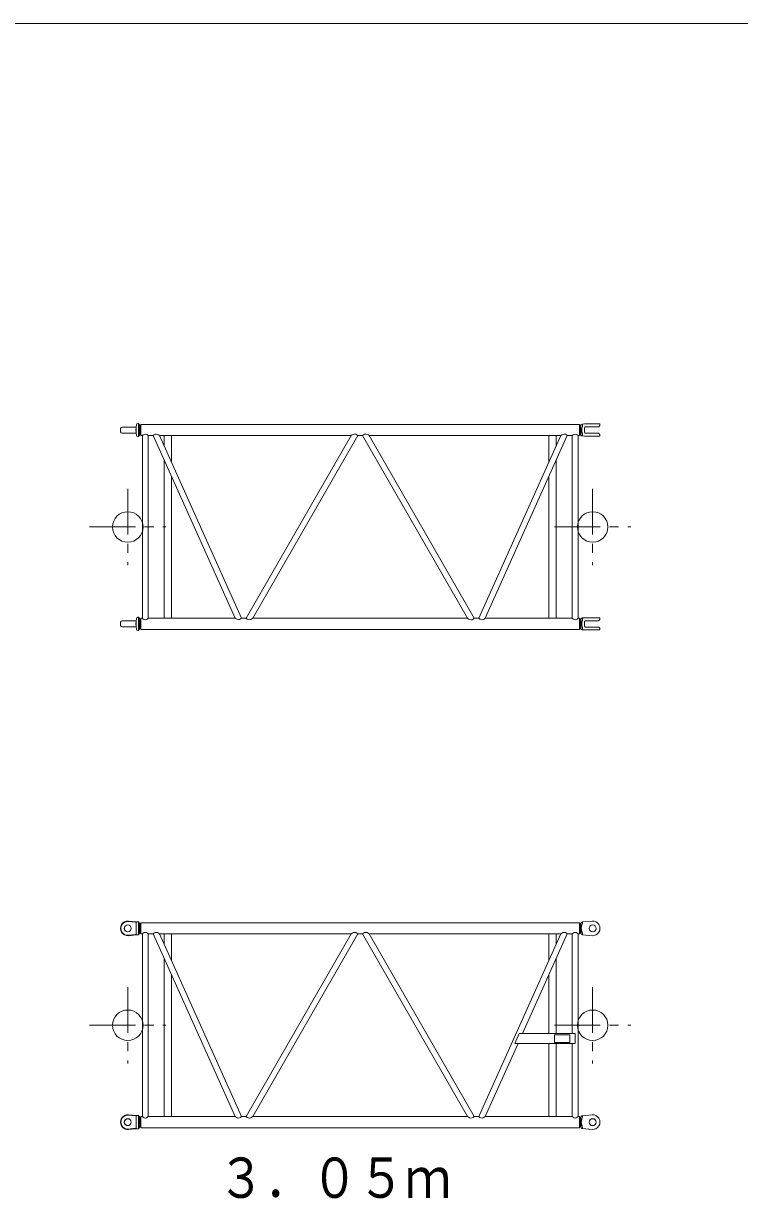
# Model space of a CAD drawing. Units: millimetres on the paper. Extents: x -420 to 420, y -297 to 297.
# Drawn here: x -124.7 to -46.4, y 155.6 to 284 of the extents above; entities that cross this region are included whole.
import ezdxf
from ezdxf.enums import TextEntityAlignment as Align

# ---------------------------------------------------------------- set-up
doc = ezdxf.new("R2010")
doc.units = ezdxf.units.MM
doc.linetypes.add('CHAIN1', pattern=[8, 5, -1, 1, -1])
doc.layers.add('0-0_0', color=7, linetype='Continuous', lineweight=18)
doc.layers.add('0-1_1', color=7, linetype='Continuous', lineweight=18)
doc.styles.add('ＭＳ ゴシック', font='')
doc.styles.get('ＭＳ ゴシック').set_extended_font_data('MS Gothic')

msp = doc.modelspace()

# ---------------------------------------------------------------- linework, layer by layer
at = {"layer": '0-0_0'}
for p, q in [((-112.377, 239.586), (-112.329, 240.15)), ((-112.163, 240.303), (-112.089, 240.303)), ((-112.089, 240.303), (-112.089, 238.87)), ((-112.089, 240.303), (-111.985, 240.123)), ((-111.975, 240.101), (-111.975, 239.079)), ((-111.956, 240.106), (-111.894, 240.106)), ((-111.894, 240.113), (-111.847, 240.195)), ((-111.894, 239.06), (-111.894, 240.113)), ((-111.847, 240.195), (-63.908, 240.195)), ((-111.847, 240.195), (-111.847, 238.978)), ((-63.908, 240.195), (-63.861, 240.113)), ((-63.908, 240.195), (-63.908, 238.978)), ((-63.861, 240.113), (-63.861, 239.06)), ((-63.861, 240.106), (-63.796, 240.106)), ((-63.777, 240.112), (-63.777, 239.061)), ((-63.756, 240.143), (-63.768, 240.123)), ((-63.377, 240.257), (-63.632, 240.225)), ((-61.677, 240.257), (-63.377, 240.257)), ((-61.702, 240.074), (-61.819, 239.956)), ((-61.677, 240.257), (-61.677, 240.133)), ((-114.077, 239.586), (-114.062, 239.767)), ((-114.077, 239.586), (-114.062, 239.405)), ((-113.896, 239.92), (-112.425, 239.92)), ((-113.896, 239.253), (-112.425, 239.253)), ((-112.377, 239.586), (-112.329, 239.022)), ((-112.342, 239.996), (-112.342, 239.176)), ((-112.163, 238.87), (-112.089, 238.87)), ((-111.985, 239.05), (-112.089, 238.87)), ((-111.894, 239.066), (-111.956, 239.066)), ((-111.894, 239.06), (-111.847, 238.978)), ((-111.847, 238.978), (-111.678, 238.978)), ((-111.678, 238.978), (-111.678, 219.028)), ((-111.043, 238.978), (-111.043, 219.028)), ((-111.043, 238.978), (-110.509, 238.978)), ((-110.509, 238.978), (-101.542, 219.028)), ((-109.812, 238.978), (-100.846, 219.028)), ((-109.812, 238.978), (-88.86, 238.978)), ((-109.299, 238.978), (-109.299, 237.835)), ((-108.489, 238.978), (-108.489, 236.033)), ((-100.327, 219.028), (-88.86, 238.978)), ((-99.594, 219.028), (-88.128, 238.978)), ((-88.128, 238.978), (-87.627, 238.978)), ((-87.627, 238.978), (-76.16, 219.028)), ((-86.894, 238.978), (-75.428, 219.028)), ((-86.894, 238.978), (-65.942, 238.978)), ((-74.909, 219.028), (-65.942, 238.978)), ((-74.212, 219.028), (-65.246, 238.978)), ((-67.266, 238.978), (-67.266, 236.033)), ((-66.456, 238.978), (-66.456, 237.835)), ((-65.246, 238.978), (-64.711, 238.978)), ((-64.711, 238.978), (-64.711, 219.028)), ((-64.076, 238.978), (-64.076, 219.028)), ((-64.076, 238.978), (-63.908, 238.978)), ((-63.908, 238.978), (-63.861, 239.06)), ((-63.796, 239.066), (-63.861, 239.066)), ((-63.756, 239.029), (-63.768, 239.05)), ((-63.377, 238.915), (-63.632, 238.947)), ((-63.377, 239.832), (-63.377, 239.34)), ((-61.677, 238.915), (-63.377, 238.915)), ((-61.878, 239.932), (-63.277, 239.932)), ((-61.878, 239.24), (-63.277, 239.24)), ((-61.702, 239.098), (-61.819, 239.216)), ((-61.677, 239.039), (-61.677, 238.915)), ((-109.299, 236.286), (-109.299, 219.028)), ((-66.456, 236.286), (-66.456, 219.028)), ((-108.489, 234.484), (-108.489, 219.028)), ((-67.266, 234.484), (-67.266, 219.028)), ((-114.077, 218.42), (-114.062, 218.601)), ((-114.077, 218.42), (-114.062, 218.239)), ((-113.896, 218.753), (-112.425, 218.753)), ((-112.377, 218.42), (-112.329, 218.984)), ((-112.377, 218.42), (-112.329, 217.856)), ((-112.342, 218.83), (-112.342, 218.01)), ((-112.163, 219.137), (-112.089, 219.137)), ((-112.089, 219.137), (-112.089, 217.703)), ((-112.089, 219.136), (-111.985, 218.957)), ((-111.975, 218.934), (-111.975, 217.912)), ((-111.956, 218.94), (-111.894, 218.94)), ((-111.894, 218.946), (-111.847, 219.028)), ((-111.894, 217.893), (-111.894, 218.946)), ((-111.847, 219.028), (-111.678, 219.028)), ((-111.847, 219.028), (-111.847, 217.812)), ((-111.043, 219.028), (-101.542, 219.028)), ((-100.846, 219.028), (-100.327, 219.028)), ((-99.594, 219.028), (-76.16, 219.028)), ((-75.428, 219.028), (-74.909, 219.028)), ((-74.212, 219.028), (-64.711, 219.028)), ((-64.076, 219.028), (-63.908, 219.028)), ((-63.908, 219.028), (-63.861, 218.947)), ((-63.908, 219.028), (-63.908, 217.812)), ((-63.861, 218.947), (-63.861, 217.893)), ((-63.861, 218.94), (-63.796, 218.94)), ((-63.777, 218.946), (-63.777, 217.894)), ((-63.756, 218.977), (-63.768, 218.956)), ((-63.377, 219.091), (-63.632, 219.059)), ((-61.677, 219.091), (-63.377, 219.091)), ((-63.377, 218.666), (-63.377, 218.174)), ((-61.878, 218.766), (-63.277, 218.766)), ((-61.702, 218.908), (-61.819, 218.79)), ((-61.677, 219.091), (-61.677, 218.967)), ((-113.896, 218.087), (-112.425, 218.087)), ((-112.163, 217.703), (-112.089, 217.703)), ((-111.985, 217.883), (-112.089, 217.703)), ((-111.894, 217.9), (-111.956, 217.9)), ((-111.894, 217.893), (-111.847, 217.812)), ((-111.847, 217.812), (-63.908, 217.812)), ((-63.908, 217.812), (-63.861, 217.893)), ((-63.796, 217.9), (-63.861, 217.9)), ((-63.756, 217.863), (-63.768, 217.883)), ((-63.377, 217.749), (-63.632, 217.781)), ((-61.677, 217.749), (-63.377, 217.749)), ((-61.878, 218.074), (-63.277, 218.074)), ((-61.702, 217.932), (-61.819, 218.05)), ((-61.677, 217.873), (-61.677, 217.749)), ((-113.255, 185.903), (-112.423, 185.826)), ((-113.203, 185.95), (-112.342, 185.87)), ((-112.349, 185.758), (-112.349, 184.549)), ((-112.342, 185.87), (-112.089, 185.87)), ((-112.089, 185.87), (-111.985, 185.69)), ((-112.089, 184.437), (-112.089, 185.87)), ((-111.975, 185.668), (-111.975, 184.646)), ((-111.956, 185.673), (-111.894, 185.673)), ((-111.894, 185.68), (-111.847, 185.762)), ((-111.894, 184.627), (-111.894, 185.68)), ((-111.847, 185.762), (-63.908, 185.762)), ((-111.847, 185.762), (-111.847, 184.545)), ((-63.908, 185.762), (-63.861, 185.68)), ((-63.908, 185.762), (-63.908, 184.545)), ((-63.861, 185.68), (-63.861, 184.627)), ((-63.861, 185.673), (-63.796, 185.673)), ((-63.777, 185.68), (-63.777, 184.627)), ((-63.718, 185.776), (-63.768, 185.69)), ((-62.547, 185.95), (-63.589, 185.859)), ((-113.256, 184.404), (-112.423, 184.481)), ((-113.203, 184.357), (-112.342, 184.437)), ((-112.342, 184.437), (-112.089, 184.437)), ((-111.985, 184.617), (-112.089, 184.437)), ((-111.894, 184.633), (-111.956, 184.633)), ((-111.894, 184.627), (-111.847, 184.545)), ((-111.847, 184.545), (-111.678, 184.545)), ((-111.678, 164.595), (-111.678, 184.545)), ((-111.043, 164.595), (-111.043, 184.545)), ((-111.043, 184.545), (-110.509, 184.545)), ((-101.542, 164.595), (-110.509, 184.545)), ((-100.846, 164.595), (-109.812, 184.545)), ((-109.812, 184.545), (-88.86, 184.545)), ((-109.299, 184.545), (-109.299, 183.402)), ((-108.489, 184.545), (-108.489, 181.6)), ((-100.327, 164.595), (-88.86, 184.545)), ((-99.594, 164.595), (-88.128, 184.545)), ((-88.128, 184.545), (-87.627, 184.545)), ((-76.16, 164.595), (-87.627, 184.545)), ((-75.428, 164.595), (-86.894, 184.545)), ((-86.894, 184.545), (-65.942, 184.545)), ((-74.909, 164.595), (-65.942, 184.545)), ((-70.141, 173.654), (-65.246, 184.545)), ((-67.266, 184.545), (-67.266, 181.6)), ((-66.456, 184.545), (-66.456, 183.402)), ((-65.246, 184.545), (-64.711, 184.545)), ((-64.711, 173.654), (-64.711, 184.545)), ((-64.076, 164.595), (-64.076, 184.545)), ((-64.076, 184.545), (-63.908, 184.545)), ((-63.908, 184.545), (-63.861, 184.627)), ((-63.796, 184.633), (-63.861, 184.633)), ((-63.718, 184.531), (-63.768, 184.617)), ((-62.547, 184.357), (-63.589, 184.448)), ((-109.299, 181.854), (-109.299, 164.595)), ((-66.456, 181.854), (-66.456, 173.654)), ((-108.489, 180.051), (-108.489, 164.595)), ((-67.266, 180.051), (-67.266, 173.654)), ((-70.976, 172.57), (-70.489, 173.654)), ((-64.394, 173.654), (-70.489, 173.654)), ((-66.644, 173.529), (-66.644, 172.695)), ((-64.977, 173.529), (-66.644, 173.529)), ((-64.977, 173.529), (-64.977, 172.695)), ((-64.394, 173.654), (-64.394, 172.57)), ((-74.212, 164.595), (-70.628, 172.57)), ((-64.394, 172.57), (-70.976, 172.57)), ((-67.266, 172.57), (-67.266, 164.595)), ((-64.977, 172.695), (-66.644, 172.695)), ((-66.456, 172.57), (-66.456, 164.595)), ((-64.711, 164.595), (-64.711, 172.57)), ((-113.255, 164.737), (-112.423, 164.659)), ((-113.203, 164.784), (-112.342, 164.704)), ((-112.349, 164.592), (-112.349, 163.382)), ((-112.342, 164.704), (-112.089, 164.704)), ((-112.089, 164.704), (-111.985, 164.524)), ((-112.089, 163.27), (-112.089, 164.704)), ((-111.975, 164.502), (-111.975, 163.479)), ((-111.956, 164.507), (-111.894, 164.507)), ((-111.894, 164.514), (-111.847, 164.595)), ((-111.894, 163.46), (-111.894, 164.514)), ((-111.847, 164.595), (-111.847, 163.379)), ((-111.678, 164.595), (-111.847, 164.595)), ((-101.542, 164.595), (-111.043, 164.595)), ((-100.327, 164.595), (-100.846, 164.595)), ((-76.16, 164.595), (-99.594, 164.595)), ((-74.909, 164.595), (-75.428, 164.595)), ((-64.711, 164.595), (-74.212, 164.595)), ((-63.908, 164.595), (-64.076, 164.595)), ((-63.908, 164.595), (-63.861, 164.514)), ((-63.908, 164.595), (-63.908, 163.379)), ((-63.861, 164.514), (-63.861, 163.46)), ((-63.861, 164.507), (-63.796, 164.507)), ((-63.777, 164.513), (-63.777, 163.461)), ((-63.718, 164.61), (-63.768, 164.524)), ((-62.547, 164.784), (-63.589, 164.692)), ((-113.256, 163.237), (-112.423, 163.315)), ((-113.203, 163.19), (-112.342, 163.27)), ((-112.342, 163.27), (-112.089, 163.27)), ((-111.985, 163.45), (-112.089, 163.27)), ((-111.894, 163.467), (-111.956, 163.467)), ((-111.894, 163.46), (-111.847, 163.379)), ((-63.908, 163.379), (-111.847, 163.379)), ((-63.908, 163.379), (-63.861, 163.46)), ((-63.796, 163.467), (-63.861, 163.467)), ((-63.718, 163.364), (-63.768, 163.45)), ((-62.547, 163.19), (-63.589, 163.282))]:
    msp.add_line(p, q, dxfattribs=at)
at = {"layer": '0-0_0', "linetype": 'CHAIN1'}
for p, q in [((-113.277, 233.17), (-113.277, 224.836)), ((-62.477, 233.17), (-62.477, 224.836)), ((-117.444, 229.003), (-109.111, 229.003)), ((-66.644, 229.003), (-58.311, 229.003)), ((-113.277, 178.737), (-113.277, 170.404)), ((-62.477, 178.737), (-62.477, 170.404)), ((-117.444, 174.57), (-109.111, 174.57)), ((-66.644, 174.57), (-58.311, 174.57))]:
    msp.add_line(p, q, dxfattribs=at)
at = {"layer": '0-0_0'}
for centre, radius in [((-113.277, 229.003), 1.667), ((-62.477, 229.003), 1.667), ((-113.277, 185.153), 0.379), ((-113.277, 185.153), 0.37), ((-62.477, 185.153), 0.387), ((-62.477, 185.153), 0.37), ((-113.277, 174.57), 1.667), ((-62.477, 174.57), 1.667), ((-113.277, 163.987), 0.379), ((-113.277, 163.987), 0.37), ((-62.477, 163.987), 0.387), ((-62.477, 163.987), 0.37)]:
    msp.add_circle(centre, radius, dxfattribs=at)
for centre, radius, start, end in [((-112.163, 240.136), 0.167, 90.00009, 175.09999), ((-111.956, 240.14), 0.0333, 210.00167, 270.0033), ((-63.796, 240.14), 0.0333, 269.99734, 329.99866), ((-63.612, 240.06), 0.167, 97.12469, 149.99975), ((-63.685, 240.147), 0.116, 350.42825, 45.00345), ((-64.033, 240.15), 0.463, 343.57646, 357.25689), ((-61.761, 240.133), 0.0833, 315.00029, 0.00004), ((-113.896, 239.753), 0.167, 89.99954, 175.09993), ((-113.896, 239.42), 0.167, 184.89996, 269.99953), ((-112.425, 240.003), 0.0833, 270.00127, 355.10011), ((-112.425, 239.17), 0.0833, 4.90006, 90.00064), ((-112.163, 239.036), 0.167, 184.90007, 270.00029), ((-111.956, 239.033), 0.0333, 89.9967, 149.99833), ((-111.239, 238.573), 0.597, 113.74702, 137.27622), ((-111.361, 238.85), 0.295, 66.14323, 113.85673), ((-111.482, 238.573), 0.597, 42.72372, 66.25301), ((-110.083, 238.603), 0.567, 111.84693, 138.62556), ((-110.179, 238.784), 0.364, 66.73161, 108.4294), ((-110.304, 238.446), 0.724, 47.29502, 68.25514), ((-88.35, 238.397), 0.774, 110.81273, 131.29483), ((-88.471, 238.745), 0.406, 73.22201, 112.29374), ((-88.558, 238.593), 0.577, 41.82755, 69.26828), ((-87.196, 238.593), 0.577, 110.73264, 138.17218), ((-87.284, 238.745), 0.406, 67.70694, 106.77914), ((-87.405, 238.397), 0.774, 48.70512, 69.18791), ((-65.451, 238.446), 0.724, 111.74646, 132.70622), ((-65.575, 238.784), 0.364, 71.57252, 113.27027), ((-65.671, 238.603), 0.567, 41.37427, 68.15428), ((-64.273, 238.573), 0.597, 113.74829, 137.27765), ((-64.394, 238.85), 0.295, 66.14187, 113.85809), ((-64.515, 238.573), 0.597, 42.7223, 66.25174), ((-63.796, 239.033), 0.0333, 30.0003, 90.00064), ((-63.612, 239.113), 0.167, 209.99948, 262.87384), ((-62.129, 239.593), 1.54, 176.11765, 180.23378), ((-62.129, 239.58), 1.54, 179.76629, 183.88178), ((-62.759, 239.635), 0.908, 169.1406, 176.12066), ((-62.759, 239.537), 0.908, 183.87874, 190.8585), ((-62.817, 239.638), 0.851, 161.12318, 168.57328), ((-62.817, 239.535), 0.851, 191.42558, 198.87641), ((-65.923, 240.704), 2.433, 341.03936, 343.64481), ((-65.924, 238.469), 2.434, 16.35597, 18.96037), ((-63.685, 239.026), 0.116, 314.99638, 9.57189), ((-64.033, 239.023), 0.463, 2.74331, 16.42443), ((-63.277, 239.832), 0.1, 90.00004, 180.00002), ((-63.277, 239.34), 0.1, 179.99996, 269.99995), ((-61.878, 240.015), 0.0833, 269.99882, 314.99945), ((-61.878, 239.157), 0.0833, 44.99891, 89.99883), ((-61.761, 239.039), 0.0833, 0.00009, 44.99978), ((-113.896, 218.587), 0.167, 89.99954, 175.09993), ((-113.896, 218.253), 0.167, 184.89996, 269.99953), ((-112.425, 218.837), 0.0833, 270.00127, 355.10011), ((-112.163, 218.97), 0.167, 90.00009, 175.09999), ((-111.956, 218.973), 0.0333, 210.00167, 270.0033), ((-111.239, 219.433), 0.597, 222.72378, 246.25298), ((-111.361, 219.156), 0.295, 246.14327, 293.85677), ((-111.482, 219.433), 0.597, 293.74699, 317.27628), ((-101.113, 219.607), 0.72, 233.43885, 253.54262), ((-101.183, 219.351), 0.456, 252.92055, 284.70582), ((-101.243, 219.511), 0.625, 286.31201, 309.46243), ((-99.902, 219.439), 0.591, 223.99449, 250.51737), ((-99.981, 219.288), 0.424, 253.88282, 290.87914), ((-100.088, 219.615), 0.767, 289.63888, 310.07486), ((-75.65, 219.609), 0.774, 228.70517, 249.18726), ((-75.771, 219.262), 0.406, 247.70626, 286.77801), ((-75.858, 219.413), 0.577, 290.73172, 318.17245), ((-74.483, 219.403), 0.567, 221.37443, 248.15307), ((-74.579, 219.222), 0.364, 251.57061, 293.26839), ((-74.704, 219.56), 0.724, 291.74485, 312.70498), ((-64.273, 219.433), 0.597, 222.72235, 246.25171), ((-64.394, 219.156), 0.295, 246.14191, 293.85813), ((-64.515, 219.433), 0.597, 293.74826, 317.2777), ((-63.796, 218.973), 0.0333, 269.99734, 329.99866), ((-63.612, 218.893), 0.167, 97.12469, 149.99975), ((-62.129, 218.426), 1.54, 176.11765, 180.23378), ((-62.129, 218.414), 1.54, 179.76629, 183.88178), ((-62.759, 218.469), 0.908, 169.1406, 176.12066), ((-62.759, 218.371), 0.908, 183.87874, 190.8585), ((-62.817, 218.471), 0.851, 161.12318, 168.57328), ((-65.923, 219.537), 2.433, 341.03936, 343.64481), ((-63.685, 218.98), 0.116, 350.42825, 45.00345), ((-64.033, 218.983), 0.463, 343.57646, 357.25689), ((-63.277, 218.666), 0.1, 90.00004, 180.00002), ((-61.878, 218.849), 0.0833, 269.99882, 314.99945), ((-61.761, 218.967), 0.0833, 315.00029, 0.00004), ((-112.425, 218.003), 0.0833, 4.90006, 90.00064), ((-112.163, 217.87), 0.167, 184.90007, 270.00029), ((-111.956, 217.867), 0.0333, 89.9967, 149.99833), ((-63.796, 217.867), 0.0333, 30.0003, 90.00064), ((-63.612, 217.946), 0.167, 209.99948, 262.87384), ((-62.817, 218.368), 0.851, 191.42558, 198.87641), ((-65.924, 217.302), 2.434, 16.35597, 18.96037), ((-63.685, 217.859), 0.116, 314.99638, 9.57189), ((-64.033, 217.857), 0.463, 2.74331, 16.42443), ((-63.277, 218.174), 0.1, 179.99996, 269.99995), ((-61.878, 217.991), 0.0833, 44.99891, 89.99883), ((-61.761, 217.873), 0.0833, 0.00009, 44.99978), ((-113.277, 185.153), 0.8, 84.69932, 275.30066), ((-113.277, 185.153), 0.75, 88.33812, 271.64591), ((-112.43, 185.743), 0.0833, 1.00519, 84.69751), ((-146.026, 185.153), 33.684, 358.99483, 1.00517), ((-111.956, 185.707), 0.0333, 210.00167, 270.0033), ((-63.796, 185.707), 0.0333, 269.99734, 329.99866), ((-63.574, 185.693), 0.167, 95.02924, 150.00008), ((-62.463, 185.152), 1.255, 179.91311, 185.51592), ((-62.462, 185.155), 1.255, 174.48658, 180.08841), ((-62.714, 185.127), 1.002, 185.47744, 192.49058), ((-62.713, 185.18), 1.002, 167.51446, 174.52509), ((-62.786, 185.191), 0.929, 159.61424, 167.17747), ((-62.786, 185.116), 0.93, 192.82838, 200.38753), ((-76.117, 190.18), 13.305, 339.47313, 340.00144), ((-64.45, 185.931), 0.888, 340.17474, 348.08939), ((-63.687, 185.795), 0.116, 335.84545, 33.4399), ((-62.477, 185.153), 0.8, 264.97283, 95.02717), ((-112.43, 184.564), 0.0833, 275.30249, 358.99473), ((-111.956, 184.6), 0.0333, 89.9967, 149.99833), ((-111.239, 184.14), 0.597, 113.74799, 137.27636), ((-111.361, 184.417), 0.295, 66.14223, 113.85773), ((-111.482, 184.14), 0.597, 42.72359, 66.25204), ((-110.083, 184.17), 0.567, 111.848, 138.62583), ((-110.179, 184.351), 0.364, 66.73073, 108.42983), ((-110.304, 184.013), 0.724, 47.29494, 68.25445), ((-88.35, 183.964), 0.774, 110.81335, 131.2949), ((-88.471, 184.312), 0.406, 73.22175, 112.29453), ((-88.558, 184.16), 0.577, 41.82723, 69.26725), ((-87.196, 184.16), 0.577, 110.73368, 138.1725), ((-87.284, 184.312), 0.406, 67.70614, 106.7794), ((-87.405, 183.964), 0.774, 48.70504, 69.18729), ((-65.451, 184.013), 0.724, 111.74716, 132.7063), ((-65.575, 184.351), 0.364, 71.57208, 113.27115), ((-65.671, 184.17), 0.567, 41.37401, 68.15321), ((-64.273, 184.14), 0.597, 113.74865, 137.27743), ((-64.394, 184.417), 0.295, 66.1425, 113.85816), ((-64.515, 184.14), 0.597, 42.72311, 66.25234), ((-63.796, 184.6), 0.0333, 29.99921, 89.9984), ((-63.574, 184.614), 0.167, 210.00008, 264.97141), ((-63.574, 184.614), 0.167, 209.99992, 264.97076), ((-76.044, 180.154), 13.227, 19.99674, 20.52806), ((-64.45, 184.376), 0.888, 11.90993, 19.82341), ((-63.687, 184.512), 0.116, 326.58651, 24.14433), ((-113.277, 163.987), 0.8, 84.69932, 275.30066), ((-113.277, 163.987), 0.75, 88.33812, 271.64591), ((-112.43, 164.576), 0.0833, 1.00519, 84.69751), ((-146.026, 163.987), 33.684, 358.99483, 1.00517), ((-111.956, 164.54), 0.0333, 210.00167, 270.0033), ((-111.239, 165.001), 0.597, 222.72364, 246.25201), ((-111.361, 164.723), 0.295, 246.14227, 293.85777), ((-111.482, 165.001), 0.597, 293.74796, 317.27641), ((-101.051, 165.127), 0.724, 227.2937, 248.25284), ((-101.175, 164.789), 0.364, 246.72885, 288.42792), ((-101.271, 164.97), 0.567, 291.84679, 318.62599), ((-99.896, 164.98), 0.577, 221.8275, 249.26633), ((-99.984, 164.829), 0.406, 253.22061, 292.29386), ((-100.105, 165.177), 0.774, 290.8127, 311.29496), ((-75.65, 165.177), 0.774, 228.7051, 249.18664), ((-75.771, 164.829), 0.406, 247.70547, 286.77826), ((-75.858, 164.98), 0.577, 290.73275, 318.17276), ((-74.483, 164.97), 0.567, 221.37417, 248.152), ((-74.579, 164.789), 0.364, 251.57017, 293.26927), ((-74.704, 165.127), 0.724, 291.74555, 312.70506), ((-64.273, 165), 0.597, 222.72257, 246.25135), ((-64.394, 164.723), 0.295, 246.14184, 293.8575), ((-64.515, 165), 0.597, 293.74766, 317.27689), ((-63.796, 164.54), 0.0333, 269.99734, 329.99866), ((-63.574, 164.526), 0.167, 95.02924, 150.00008), ((-62.786, 164.024), 0.929, 159.61424, 167.17747), ((-76.117, 169.013), 13.305, 339.47313, 340.00144), ((-64.45, 164.764), 0.888, 340.17474, 348.08939), ((-63.687, 164.628), 0.116, 335.84545, 33.4399), ((-62.477, 163.987), 0.8, 264.97283, 95.02717), ((-112.43, 163.398), 0.0833, 275.30249, 358.99473), ((-111.956, 163.434), 0.0333, 89.9967, 149.99833), ((-63.796, 163.434), 0.0333, 29.99921, 89.9984), ((-62.463, 163.985), 1.255, 179.91311, 185.51592), ((-63.574, 163.448), 0.167, 210.00008, 264.97141), ((-63.574, 163.448), 0.167, 209.99992, 264.97076), ((-62.462, 163.989), 1.255, 174.48658, 180.08841), ((-62.714, 163.96), 1.002, 185.47744, 192.49058), ((-62.713, 164.014), 1.002, 167.51446, 174.52509), ((-62.786, 163.95), 0.93, 192.82838, 200.38753), ((-76.044, 158.988), 13.227, 19.99674, 20.52806), ((-64.45, 163.21), 0.888, 11.90993, 19.82341), ((-63.687, 163.346), 0.116, 326.5865, 24.14433)]:
    msp.add_arc(centre, radius, start, end, dxfattribs=at)
at = {"layer": '0-1_1'}
msp.add_line((-411.5, 284), (411.5, 284), dxfattribs=at)

# ---------------------------------------------------------------- texts
at = {"layer": '0-0_0', "style": 'ＭＳ ゴシック', "width": 0.85}
msp.add_text('３．０５ｍ', height=4.399, dxfattribs=at).set_placement((-103.428, 154.398), align=Align.BOTTOM_LEFT)

doc.saveas('drawing.dxf')
